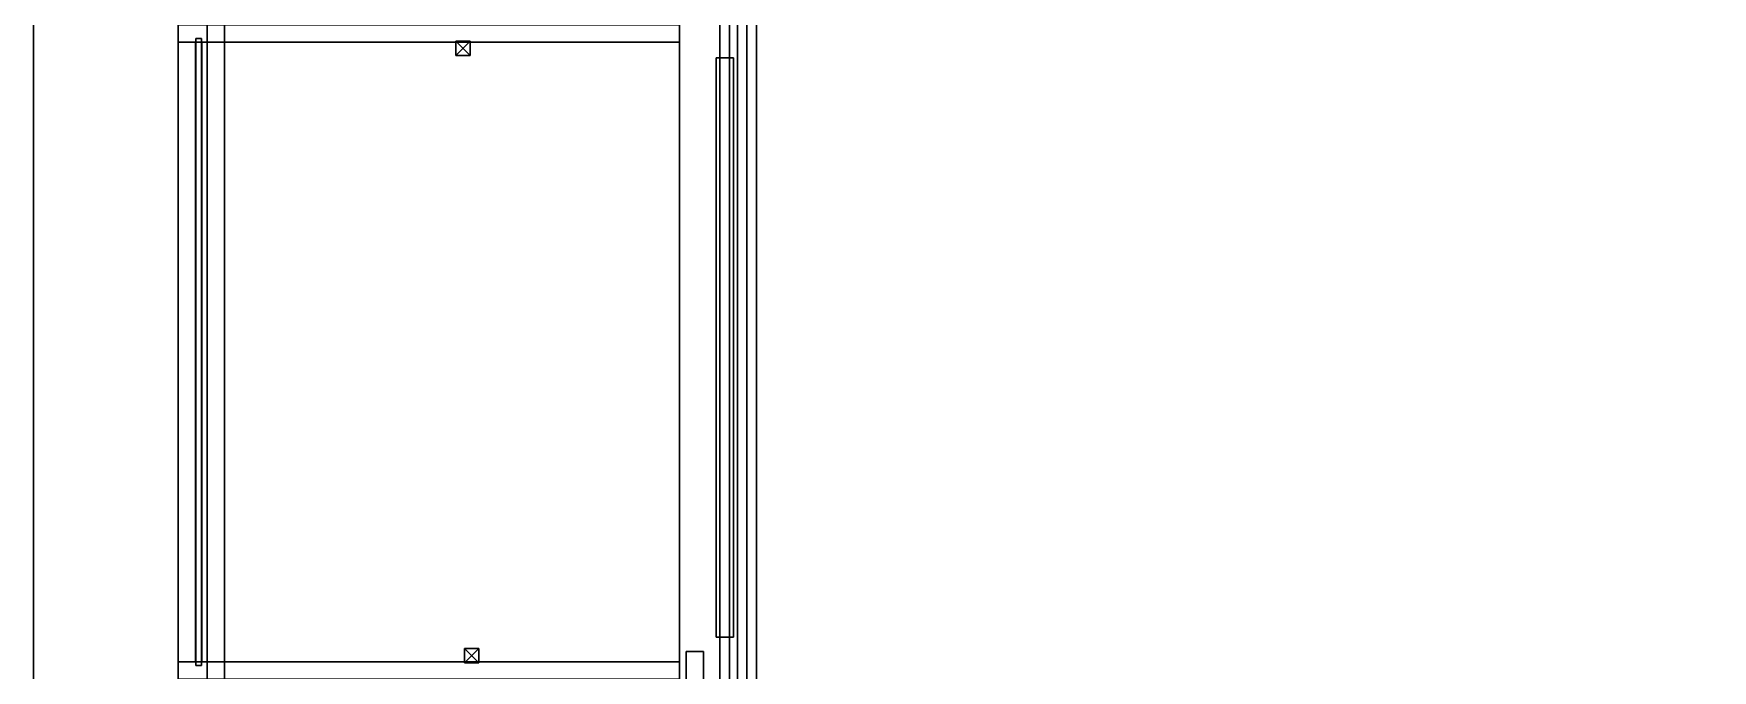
# Model space of a CAD drawing. Extents: x 0 to 4257, y -4384 to 0.
# Drawn here: x 0 to 1741, y -3116 to -2456 of the extents above; entities that cross this region are included whole.
import ezdxf

# ---------------------------------------------------------------- set-up
doc = ezdxf.new("R2010")
doc.units = 0
for name, color, linetype in [('LAYER0', 7, 'CONTINUOUS'), ('LAYER1', 7, 'CONTINUOUS'), ('LAYER13', 7, 'CONTINUOUS'), ('LAYER14', 7, 'CONTINUOUS'), ('LAYER17', 9, 'CONTINUOUS'), ('LAYER18', 7, 'CONTINUOUS'), ('LAYER19', 9, 'CONTINUOUS'), ('LAYER20', 9, 'CONTINUOUS'), ('LAYER340', 7, 'CONTINUOUS'), ('LAYER344', 7, 'CONTINUOUS'), ('LAYER347', 9, 'CONTINUOUS'), ('LAYER353', 253, 'CONTINUOUS'), ('LAYER354', 253, 'CONTINUOUS'), ('LAYER355', 253, 'CONTINUOUS'), ('LAYER356', 253, 'CONTINUOUS'), ('LAYER361', 253, 'CONTINUOUS'), ('LAYER362', 253, 'CONTINUOUS'), ('LAYER363', 253, 'CONTINUOUS'), ('LAYER364', 253, 'CONTINUOUS'), ('LAYER365', 9, 'CONTINUOUS'), ('LAYER367', 9, 'CONTINUOUS'), ('LAYER6', 7, 'CONTINUOUS'), ('LAYER7', 7, 'CONTINUOUS')]:
    doc.layers.add(name, color=color, linetype=linetype)

msp = doc.modelspace()

# ---------------------------------------------------------------- linework, layer by layer
at = {"layer": 'LAYER0'}
for points, invisible_edges in [([(609, -946, 359), (0, -4366, 359), (0, -946, 359), (609, -946, 359)], 1), ([(0, -4366, 359), (609, -946, 359), (4239, -4366, 359), (0, -4366, 359)], 3), ([(0, -946, 364), (0, -4366, 359), (0, -4366, 364), (0, -946, 364)], 1), ([(0, -4366, 359), (0, -946, 364), (0, -946, 359), (0, -4366, 359)], 1), ([(4239, -4366, 364), (0, -946, 364), (0, -4366, 364), (4239, -4366, 364)], 1), ([(0, -946, 364), (4239, -4366, 364), (609, -946, 364), (0, -946, 364)], 3), ([(4239, -4366, 359), (609, -946, 359), (1784, -1454, 359), (4239, -4366, 359)], 7), ([(609, -946, 364), (4239, -4366, 364), (1784, -1454, 364), (609, -946, 364)], 7)]:
    msp.add_3dface(points, dxfattribs=dict(at, invisible_edges=invisible_edges))
at = {"layer": 'LAYER1'}
for points, invisible_edges in [([(0, -946, 364), (150, -1096, 364), (0, -4366, 364), (0, -946, 364)], 3), ([(0, -946, 2700), (0, -4366, 364), (0, -4366, 2700), (0, -946, 2700)], 1), ([(0, -4366, 364), (0, -946, 2700), (0, -946, 364), (0, -4366, 364)], 1), ([(150, -4216, 364), (0, -4366, 364), (150, -1096, 364), (150, -4216, 364)], 3), ([(150, -1096, 364), (150, -4216, 2700), (150, -4216, 364), (150, -1096, 364)], 1), ([(150, -4216, 2700), (150, -1096, 364), (150, -1096, 2700), (150, -4216, 2700)], 1)]:
    msp.add_3dface(points, dxfattribs=dict(at, invisible_edges=invisible_edges))
at = {"layer": 'LAYER13', "invisible_edges": 1}
for points in [[(150, -3107.5, 2631), (670, -3107.5, 462), (150, -3107.5, 462), (150, -3107.5, 2631)], [(670, -3107.5, 462), (150, -3107.5, 2631), (670, -3107.5, 2631), (670, -3107.5, 462)], [(150, -3125.5, 462), (670, -3107.5, 462), (670, -3125.5, 462), (150, -3125.5, 462)], [(670, -3107.5, 462), (150, -3125.5, 462), (150, -3107.5, 462), (670, -3107.5, 462)], [(150, -3107.5, 2631), (670, -3125.5, 2631), (670, -3107.5, 2631), (150, -3107.5, 2631)], [(670, -3125.5, 2631), (150, -3107.5, 2631), (150, -3125.5, 2631), (670, -3125.5, 2631)], [(150, -3125.5, 462), (150, -3107.5, 2631), (150, -3107.5, 462), (150, -3125.5, 462)], [(150, -3107.5, 2631), (150, -3125.5, 462), (150, -3125.5, 2631), (150, -3107.5, 2631)], [(670, -3125.5, 2631), (670, -3107.5, 462), (670, -3107.5, 2631), (670, -3125.5, 2631)], [(670, -3107.5, 462), (670, -3125.5, 2631), (670, -3125.5, 462), (670, -3107.5, 462)]]:
    msp.add_3dface(points, dxfattribs=at)
at = {"layer": 'LAYER14', "invisible_edges": 1}
for points in [[(150, -2465, 462), (670, -2447, 462), (670, -2465, 462), (150, -2465, 462)], [(670, -2447, 462), (150, -2465, 462), (150, -2447, 462), (670, -2447, 462)], [(150, -2447, 2631), (670, -2465, 2631), (670, -2447, 2631), (150, -2447, 2631)], [(670, -2465, 2631), (150, -2447, 2631), (150, -2465, 2631), (670, -2465, 2631)], [(150, -2465, 462), (150, -2447, 2631), (150, -2447, 462), (150, -2465, 462)], [(150, -2447, 2631), (150, -2465, 462), (150, -2465, 2631), (150, -2447, 2631)], [(670, -2465, 2631), (670, -2447, 462), (670, -2447, 2631), (670, -2465, 2631)], [(670, -2447, 462), (670, -2465, 2631), (670, -2465, 462), (670, -2447, 462)], [(670, -2465, 2631), (150, -2465, 462), (670, -2465, 462), (670, -2465, 2631)], [(150, -2465, 462), (670, -2465, 2631), (150, -2465, 2631), (150, -2465, 462)]]:
    msp.add_3dface(points, dxfattribs=at)
at = {"layer": 'LAYER17', "invisible_edges": 1}
for points in [[(150, -1144, 444), (750, -3768, 444), (150, -3768, 444), (150, -1144, 444)], [(750, -3768, 444), (150, -1144, 444), (750, -1144, 444), (750, -3768, 444)], [(150, -3768, 462), (150, -1144, 444), (150, -3768, 444), (150, -3768, 462)], [(150, -1144, 444), (150, -3768, 462), (150, -1144, 462), (150, -1144, 444)], [(750, -1144, 462), (150, -3768, 462), (750, -3768, 462), (750, -1144, 462)], [(150, -3768, 462), (750, -1144, 462), (150, -1144, 462), (150, -3768, 462)], [(750, -1144, 462), (750, -3768, 444), (750, -1144, 444), (750, -1144, 462)], [(750, -3768, 444), (750, -1144, 462), (750, -3768, 462), (750, -3768, 444)]]:
    msp.add_3dface(points, dxfattribs=at)
at = {"layer": 'LAYER18', "invisible_edges": 1}
for points in [[(180, -1144, 444), (180, -3768, 364), (180, -3768, 444), (180, -1144, 444)], [(180, -3768, 364), (180, -1144, 444), (180, -1144, 364), (180, -3768, 364)], [(198, -1144, 364), (180, -3768, 364), (180, -1144, 364), (198, -1144, 364)], [(180, -3768, 364), (198, -1144, 364), (198, -3768, 364), (180, -3768, 364)], [(198, -3768, 444), (180, -1144, 444), (180, -3768, 444), (198, -3768, 444)], [(180, -1144, 444), (198, -3768, 444), (198, -1144, 444), (180, -1144, 444)], [(198, -1144, 364), (198, -3768, 444), (198, -3768, 364), (198, -1144, 364)], [(198, -3768, 444), (198, -1144, 364), (198, -1144, 444), (198, -3768, 444)]]:
    msp.add_3dface(points, dxfattribs=at)
at = {"layer": 'LAYER19', "invisible_edges": 1}
for points in [[(712, -1144, 444), (712, -3768, 364), (712, -3768, 444), (712, -1144, 444)], [(712, -3768, 364), (712, -1144, 444), (712, -1144, 364), (712, -3768, 364)], [(730, -1144, 364), (712, -3768, 364), (712, -1144, 364), (730, -1144, 364)], [(712, -3768, 364), (730, -1144, 364), (730, -3768, 364), (712, -3768, 364)], [(730, -3768, 444), (712, -1144, 444), (712, -3768, 444), (730, -3768, 444)], [(712, -1144, 444), (730, -3768, 444), (730, -1144, 444), (712, -1144, 444)], [(730, -1144, 364), (730, -3768, 444), (730, -3768, 364), (730, -1144, 364)], [(730, -3768, 444), (730, -1144, 364), (730, -1144, 444), (730, -3768, 444)]]:
    msp.add_3dface(points, dxfattribs=at)
at = {"layer": 'LAYER20', "invisible_edges": 1}
for points in [[(150, -3768, 2649), (750, -1144, 2649), (150, -1144, 2649), (150, -3768, 2649)], [(750, -1144, 2649), (150, -3768, 2649), (750, -3768, 2649), (750, -1144, 2649)], [(150, -1144, 2631), (150, -3768, 2649), (150, -1144, 2649), (150, -1144, 2631)], [(150, -3768, 2649), (150, -1144, 2631), (150, -3768, 2631), (150, -3768, 2649)], [(750, -3768, 2631), (150, -1144, 2631), (750, -1144, 2631), (750, -3768, 2631)], [(150, -1144, 2631), (750, -3768, 2631), (150, -3768, 2631), (150, -1144, 2631)], [(750, -3768, 2631), (750, -1144, 2649), (750, -3768, 2649), (750, -3768, 2631)], [(750, -1144, 2649), (750, -3768, 2631), (750, -1144, 2631), (750, -1144, 2649)]]:
    msp.add_3dface(points, dxfattribs=at)
at = {"layer": 'LAYER340', "invisible_edges": 1}
for points in [[(150, -2465, 1606.5), (150, -3107.5, 1486.5), (150, -3107.5, 1606.5), (150, -2465, 1606.5)], [(150, -3107.5, 1486.5), (150, -2465, 1606.5), (150, -2465, 1486.5), (150, -3107.5, 1486.5)], [(168, -2465, 1486.5), (150, -3107.5, 1486.5), (150, -2465, 1486.5), (168, -2465, 1486.5)], [(150, -3107.5, 1486.5), (168, -2465, 1486.5), (168, -3107.5, 1486.5), (150, -3107.5, 1486.5)], [(150, -2465, 1606.5), (168, -2465, 1486.5), (150, -2465, 1486.5), (150, -2465, 1606.5)], [(168, -2465, 1486.5), (150, -2465, 1606.5), (168, -2465, 1606.5), (168, -2465, 1486.5)], [(168, -3107.5, 1606.5), (150, -2465, 1606.5), (150, -3107.5, 1606.5), (168, -3107.5, 1606.5)], [(150, -2465, 1606.5), (168, -3107.5, 1606.5), (168, -2465, 1606.5), (150, -2465, 1606.5)], [(168, -2465, 1486.5), (168, -3107.5, 1606.5), (168, -3107.5, 1486.5), (168, -2465, 1486.5)], [(168, -3107.5, 1606.5), (168, -2465, 1486.5), (168, -2465, 1606.5), (168, -3107.5, 1606.5)], [(168, -3107.5, 1606.5), (150, -3107.5, 1486.5), (168, -3107.5, 1486.5), (168, -3107.5, 1606.5)], [(150, -3107.5, 1486.5), (168, -3107.5, 1606.5), (150, -3107.5, 1606.5), (150, -3107.5, 1486.5)]]:
    msp.add_3dface(points, dxfattribs=at)
at = {"layer": 'LAYER344', "invisible_edges": 1}
for points in [[(168.3, -2461, 458), (174.3, -3111.5, 458), (168.3, -3111.5, 458), (168.3, -2461, 458)], [(174.3, -3111.5, 458), (168.3, -2461, 458), (174.3, -2461, 458), (174.3, -3111.5, 458)], [(174.3, -2461, 2635), (168.3, -3111.5, 2635), (174.3, -3111.5, 2635), (174.3, -2461, 2635)], [(168.3, -3111.5, 2635), (174.3, -2461, 2635), (168.3, -2461, 2635), (168.3, -3111.5, 2635)], [(168.3, -2461, 458), (174.3, -2461, 2635), (174.3, -2461, 458), (168.3, -2461, 458)], [(174.3, -2461, 2635), (168.3, -2461, 458), (168.3, -2461, 2635), (174.3, -2461, 2635)], [(168.3, -3111.5, 2635), (168.3, -2461, 458), (168.3, -3111.5, 458), (168.3, -3111.5, 2635)], [(168.3, -2461, 458), (168.3, -3111.5, 2635), (168.3, -2461, 2635), (168.3, -2461, 458)], [(174.3, -2461, 2635), (174.3, -3111.5, 458), (174.3, -2461, 458), (174.3, -2461, 2635)], [(174.3, -3111.5, 458), (174.3, -2461, 2635), (174.3, -3111.5, 2635), (174.3, -3111.5, 458)], [(168.3, -3111.5, 2635), (174.3, -3111.5, 458), (174.3, -3111.5, 2635), (168.3, -3111.5, 2635)], [(174.3, -3111.5, 458), (168.3, -3111.5, 2635), (168.3, -3111.5, 458), (174.3, -3111.5, 458)]]:
    msp.add_3dface(points, dxfattribs=at)
at = {"layer": 'LAYER347', "invisible_edges": 1}
for points in [[(722, -3786, 2650), (722, -1086, 2720), (722, -1086, 2650), (722, -3786, 2650)], [(722, -1086, 2720), (722, -3786, 2650), (722, -3786, 2720), (722, -1086, 2720)], [(740, -3786, 2720), (722, -1086, 2720), (722, -3786, 2720), (740, -3786, 2720)], [(722, -1086, 2720), (740, -3786, 2720), (740, -1086, 2720), (722, -1086, 2720)], [(740, -1086, 2650), (722, -3786, 2650), (722, -1086, 2650), (740, -1086, 2650)], [(722, -3786, 2650), (740, -1086, 2650), (740, -3786, 2650), (722, -3786, 2650)], [(740, -3786, 2720), (740, -1086, 2650), (740, -1086, 2720), (740, -3786, 2720)], [(740, -1086, 2650), (740, -3786, 2720), (740, -3786, 2650), (740, -1086, 2650)]]:
    msp.add_3dface(points, dxfattribs=at)
at = {"layer": 'LAYER353'}
for points in [[(447, -3093.65, 2230), (447, -3093.65, 2245), (462, -3093.65, 2230), (447, -3093.65, 2230)], [(462, -3093.65, 2230), (447, -3093.65, 2245), (462, -3093.65, 2245), (462, -3093.65, 2230)], [(462, -3093.65, 2230), (462, -3108.65, 2230), (447, -3093.65, 2230), (462, -3093.65, 2230)], [(447, -3093.65, 2230), (462, -3108.65, 2230), (447, -3108.65, 2230), (447, -3093.65, 2230)], [(447, -3093.65, 2230), (447, -3108.65, 2230), (447, -3093.65, 2245), (447, -3093.65, 2230)], [(447, -3093.65, 2245), (447, -3108.65, 2230), (447, -3108.65, 2245), (447, -3093.65, 2245)], [(447, -3093.65, 2245), (447, -3108.65, 2245), (462, -3093.65, 2245), (447, -3093.65, 2245)], [(462, -3093.65, 2245), (447, -3108.65, 2245), (462, -3108.65, 2245), (462, -3093.65, 2245)], [(462, -3093.65, 2230), (462, -3093.65, 2245), (462, -3108.65, 2230), (462, -3093.65, 2230)], [(462, -3108.65, 2230), (462, -3093.65, 2245), (462, -3108.65, 2245), (462, -3108.65, 2230)], [(462, -3108.65, 2230), (462, -3108.65, 2245), (447, -3108.65, 2230), (462, -3108.65, 2230)], [(447, -3108.65, 2230), (462, -3108.65, 2245), (447, -3108.65, 2245), (447, -3108.65, 2230)]]:
    msp.add_3dface(points, dxfattribs=at)
at = {"layer": 'LAYER354'}
for points in [[(447, -3093.65, 2230), (447, -3093.65, 2245), (462, -3093.65, 2230), (447, -3093.65, 2230)], [(462, -3093.65, 2230), (447, -3093.65, 2245), (462, -3093.65, 2245), (462, -3093.65, 2230)], [(462, -3093.65, 2230), (462, -3108.65, 2230), (447, -3093.65, 2230), (462, -3093.65, 2230)], [(447, -3093.65, 2230), (462, -3108.65, 2230), (447, -3108.65, 2230), (447, -3093.65, 2230)], [(447, -3093.65, 2230), (447, -3108.65, 2230), (447, -3093.65, 2245), (447, -3093.65, 2230)], [(447, -3093.65, 2245), (447, -3108.65, 2230), (447, -3108.65, 2245), (447, -3093.65, 2245)], [(447, -3093.65, 2245), (447, -3108.65, 2245), (462, -3093.65, 2245), (447, -3093.65, 2245)], [(462, -3093.65, 2245), (447, -3108.65, 2245), (462, -3108.65, 2245), (462, -3093.65, 2245)], [(462, -3093.65, 2230), (462, -3093.65, 2245), (462, -3108.65, 2230), (462, -3093.65, 2230)], [(462, -3108.65, 2230), (462, -3093.65, 2245), (462, -3108.65, 2245), (462, -3108.65, 2230)], [(462, -3108.65, 2230), (462, -3108.65, 2245), (447, -3108.65, 2230), (462, -3108.65, 2230)], [(447, -3108.65, 2230), (462, -3108.65, 2245), (447, -3108.65, 2245), (447, -3108.65, 2230)]]:
    msp.add_3dface(points, dxfattribs=at)
at = {"layer": 'LAYER355'}
for points in [[(438, -2478.85, 2230), (438, -2478.85, 2245), (438, -2463.85, 2230), (438, -2478.85, 2230)], [(438, -2463.85, 2230), (438, -2478.85, 2245), (438, -2463.85, 2245), (438, -2463.85, 2230)], [(438, -2463.85, 2230), (438, -2463.85, 2245), (453, -2463.85, 2230), (438, -2463.85, 2230)], [(453, -2463.85, 2230), (438, -2463.85, 2245), (453, -2463.85, 2245), (453, -2463.85, 2230)], [(438, -2478.85, 2230), (438, -2463.85, 2230), (453, -2478.85, 2230), (438, -2478.85, 2230)], [(453, -2478.85, 2230), (438, -2463.85, 2230), (453, -2463.85, 2230), (453, -2478.85, 2230)], [(453, -2478.85, 2245), (453, -2463.85, 2245), (438, -2478.85, 2245), (453, -2478.85, 2245)], [(438, -2478.85, 2245), (453, -2463.85, 2245), (438, -2463.85, 2245), (438, -2478.85, 2245)], [(453, -2478.85, 2230), (453, -2463.85, 2230), (453, -2478.85, 2245), (453, -2478.85, 2230)], [(453, -2478.85, 2245), (453, -2463.85, 2230), (453, -2463.85, 2245), (453, -2478.85, 2245)], [(453, -2478.85, 2230), (453, -2478.85, 2245), (438, -2478.85, 2230), (453, -2478.85, 2230)], [(438, -2478.85, 2230), (453, -2478.85, 2245), (438, -2478.85, 2245), (438, -2478.85, 2230)]]:
    msp.add_3dface(points, dxfattribs=at)
at = {"layer": 'LAYER356'}
for points in [[(438, -2478.85, 2230), (438, -2478.85, 2245), (438, -2463.85, 2230), (438, -2478.85, 2230)], [(438, -2463.85, 2230), (438, -2478.85, 2245), (438, -2463.85, 2245), (438, -2463.85, 2230)], [(438, -2463.85, 2230), (438, -2463.85, 2245), (453, -2463.85, 2230), (438, -2463.85, 2230)], [(453, -2463.85, 2230), (438, -2463.85, 2245), (453, -2463.85, 2245), (453, -2463.85, 2230)], [(438, -2478.85, 2230), (438, -2463.85, 2230), (453, -2478.85, 2230), (438, -2478.85, 2230)], [(453, -2478.85, 2230), (438, -2463.85, 2230), (453, -2463.85, 2230), (453, -2478.85, 2230)], [(453, -2478.85, 2245), (453, -2463.85, 2245), (438, -2478.85, 2245), (453, -2478.85, 2245)], [(438, -2478.85, 2245), (453, -2463.85, 2245), (438, -2463.85, 2245), (438, -2478.85, 2245)], [(453, -2478.85, 2230), (453, -2463.85, 2230), (453, -2478.85, 2245), (453, -2478.85, 2230)], [(453, -2478.85, 2245), (453, -2463.85, 2230), (453, -2463.85, 2245), (453, -2478.85, 2245)], [(453, -2478.85, 2230), (453, -2478.85, 2245), (438, -2478.85, 2230), (453, -2478.85, 2230)], [(438, -2478.85, 2230), (453, -2478.85, 2245), (438, -2478.85, 2245), (438, -2478.85, 2230)]]:
    msp.add_3dface(points, dxfattribs=at)
at = {"layer": 'LAYER361'}
for points in [[(447, -3093.65, 1162), (447, -3093.65, 1177), (462, -3093.65, 1162), (447, -3093.65, 1162)], [(462, -3093.65, 1162), (447, -3093.65, 1177), (462, -3093.65, 1177), (462, -3093.65, 1162)], [(462, -3093.65, 1162), (462, -3108.65, 1162), (447, -3093.65, 1162), (462, -3093.65, 1162)], [(447, -3093.65, 1162), (462, -3108.65, 1162), (447, -3108.65, 1162), (447, -3093.65, 1162)], [(447, -3093.65, 1162), (447, -3108.65, 1162), (447, -3093.65, 1177), (447, -3093.65, 1162)], [(447, -3093.65, 1177), (447, -3108.65, 1162), (447, -3108.65, 1177), (447, -3093.65, 1177)], [(447, -3093.65, 1177), (447, -3108.65, 1177), (462, -3093.65, 1177), (447, -3093.65, 1177)], [(462, -3093.65, 1177), (447, -3108.65, 1177), (462, -3108.65, 1177), (462, -3093.65, 1177)], [(462, -3093.65, 1162), (462, -3093.65, 1177), (462, -3108.65, 1162), (462, -3093.65, 1162)], [(462, -3108.65, 1162), (462, -3093.65, 1177), (462, -3108.65, 1177), (462, -3108.65, 1162)], [(462, -3108.65, 1162), (462, -3108.65, 1177), (447, -3108.65, 1162), (462, -3108.65, 1162)], [(447, -3108.65, 1162), (462, -3108.65, 1177), (447, -3108.65, 1177), (447, -3108.65, 1162)]]:
    msp.add_3dface(points, dxfattribs=at)
at = {"layer": 'LAYER362'}
for points in [[(447, -3093.65, 1162), (447, -3093.65, 1177), (462, -3093.65, 1162), (447, -3093.65, 1162)], [(462, -3093.65, 1162), (447, -3093.65, 1177), (462, -3093.65, 1177), (462, -3093.65, 1162)], [(462, -3093.65, 1162), (462, -3108.65, 1162), (447, -3093.65, 1162), (462, -3093.65, 1162)], [(447, -3093.65, 1162), (462, -3108.65, 1162), (447, -3108.65, 1162), (447, -3093.65, 1162)], [(447, -3093.65, 1162), (447, -3108.65, 1162), (447, -3093.65, 1177), (447, -3093.65, 1162)], [(447, -3093.65, 1177), (447, -3108.65, 1162), (447, -3108.65, 1177), (447, -3093.65, 1177)], [(447, -3093.65, 1177), (447, -3108.65, 1177), (462, -3093.65, 1177), (447, -3093.65, 1177)], [(462, -3093.65, 1177), (447, -3108.65, 1177), (462, -3108.65, 1177), (462, -3093.65, 1177)], [(462, -3093.65, 1162), (462, -3093.65, 1177), (462, -3108.65, 1162), (462, -3093.65, 1162)], [(462, -3108.65, 1162), (462, -3093.65, 1177), (462, -3108.65, 1177), (462, -3108.65, 1162)], [(462, -3108.65, 1162), (462, -3108.65, 1177), (447, -3108.65, 1162), (462, -3108.65, 1162)], [(447, -3108.65, 1162), (462, -3108.65, 1177), (447, -3108.65, 1177), (447, -3108.65, 1162)]]:
    msp.add_3dface(points, dxfattribs=at)
at = {"layer": 'LAYER363'}
for points in [[(438, -2478.85, 1162), (438, -2478.85, 1177), (438, -2463.85, 1162), (438, -2478.85, 1162)], [(438, -2463.85, 1162), (438, -2478.85, 1177), (438, -2463.85, 1177), (438, -2463.85, 1162)], [(438, -2463.85, 1162), (438, -2463.85, 1177), (453, -2463.85, 1162), (438, -2463.85, 1162)], [(453, -2463.85, 1162), (438, -2463.85, 1177), (453, -2463.85, 1177), (453, -2463.85, 1162)], [(438, -2478.85, 1162), (438, -2463.85, 1162), (453, -2478.85, 1162), (438, -2478.85, 1162)], [(453, -2478.85, 1162), (438, -2463.85, 1162), (453, -2463.85, 1162), (453, -2478.85, 1162)], [(453, -2478.85, 1177), (453, -2463.85, 1177), (438, -2478.85, 1177), (453, -2478.85, 1177)], [(438, -2478.85, 1177), (453, -2463.85, 1177), (438, -2463.85, 1177), (438, -2478.85, 1177)], [(453, -2478.85, 1162), (453, -2463.85, 1162), (453, -2478.85, 1177), (453, -2478.85, 1162)], [(453, -2478.85, 1177), (453, -2463.85, 1162), (453, -2463.85, 1177), (453, -2478.85, 1177)], [(453, -2478.85, 1162), (453, -2478.85, 1177), (438, -2478.85, 1162), (453, -2478.85, 1162)], [(438, -2478.85, 1162), (453, -2478.85, 1177), (438, -2478.85, 1177), (438, -2478.85, 1162)]]:
    msp.add_3dface(points, dxfattribs=at)
at = {"layer": 'LAYER364'}
for points in [[(438, -2478.85, 1162), (438, -2478.85, 1177), (438, -2463.85, 1162), (438, -2478.85, 1162)], [(438, -2463.85, 1162), (438, -2478.85, 1177), (438, -2463.85, 1177), (438, -2463.85, 1162)], [(438, -2463.85, 1162), (438, -2463.85, 1177), (453, -2463.85, 1162), (438, -2463.85, 1162)], [(453, -2463.85, 1162), (438, -2463.85, 1177), (453, -2463.85, 1177), (453, -2463.85, 1162)], [(438, -2478.85, 1162), (438, -2463.85, 1162), (453, -2478.85, 1162), (438, -2478.85, 1162)], [(453, -2478.85, 1162), (438, -2463.85, 1162), (453, -2463.85, 1162), (453, -2478.85, 1162)], [(453, -2478.85, 1177), (453, -2463.85, 1177), (438, -2478.85, 1177), (453, -2478.85, 1177)], [(438, -2478.85, 1177), (453, -2463.85, 1177), (438, -2463.85, 1177), (438, -2478.85, 1177)], [(453, -2478.85, 1162), (453, -2463.85, 1162), (453, -2478.85, 1177), (453, -2478.85, 1162)], [(453, -2478.85, 1177), (453, -2463.85, 1162), (453, -2463.85, 1177), (453, -2478.85, 1177)], [(453, -2478.85, 1162), (453, -2478.85, 1177), (438, -2478.85, 1162), (453, -2478.85, 1162)], [(438, -2478.85, 1162), (453, -2478.85, 1177), (438, -2478.85, 1177), (438, -2478.85, 1162)]]:
    msp.add_3dface(points, dxfattribs=at)
at = {"layer": 'LAYER365', "invisible_edges": 1}
for points in [[(677, -3733, 2608), (677, -3097, 474), (677, -3733, 474), (677, -3733, 2608)], [(677, -3097, 474), (677, -3733, 2608), (677, -3097, 2608), (677, -3097, 474)], [(695, -3733, 474), (677, -3097, 474), (695, -3097, 474), (695, -3733, 474)], [(677, -3097, 474), (695, -3733, 474), (677, -3733, 474), (677, -3097, 474)], [(695, -3097, 2608), (677, -3097, 474), (677, -3097, 2608), (695, -3097, 2608)], [(677, -3097, 474), (695, -3097, 2608), (695, -3097, 474), (677, -3097, 474)], [(677, -3733, 2608), (695, -3097, 2608), (677, -3097, 2608), (677, -3733, 2608)], [(695, -3097, 2608), (677, -3733, 2608), (695, -3733, 2608), (695, -3097, 2608)], [(695, -3097, 2608), (695, -3733, 474), (695, -3097, 474), (695, -3097, 2608)], [(695, -3733, 474), (695, -3097, 2608), (695, -3733, 2608), (695, -3733, 474)]]:
    msp.add_3dface(points, dxfattribs=at)
at = {"layer": 'LAYER367', "invisible_edges": 1}
for points in [[(708, -3082, 2608), (708, -2481, 474), (708, -3082, 474), (708, -3082, 2608)], [(708, -2481, 474), (708, -3082, 2608), (708, -2481, 2608), (708, -2481, 474)], [(726, -3082, 474), (708, -2481, 474), (726, -2481, 474), (726, -3082, 474)], [(708, -2481, 474), (726, -3082, 474), (708, -3082, 474), (708, -2481, 474)], [(726, -2481, 2608), (708, -2481, 474), (708, -2481, 2608), (726, -2481, 2608)], [(708, -2481, 474), (726, -2481, 2608), (726, -2481, 474), (708, -2481, 474)], [(708, -3082, 2608), (726, -2481, 2608), (708, -2481, 2608), (708, -3082, 2608)], [(726, -2481, 2608), (708, -3082, 2608), (726, -3082, 2608), (726, -2481, 2608)], [(726, -2481, 2608), (726, -3082, 474), (726, -2481, 474), (726, -2481, 2608)], [(726, -3082, 474), (726, -2481, 2608), (726, -3082, 2608), (726, -3082, 474)], [(726, -3082, 474), (708, -3082, 2608), (708, -3082, 474), (726, -3082, 474)], [(708, -3082, 2608), (726, -3082, 474), (726, -3082, 2608), (708, -3082, 2608)]]:
    msp.add_3dface(points, dxfattribs=at)
at = {"layer": 'LAYER6', "invisible_edges": 1}
for points in [[(174.6, -3107.5, 1280), (670, -2465, 1280), (174.6, -2465, 1280), (174.6, -3107.5, 1280)], [(670, -2465, 1280), (174.6, -3107.5, 1280), (670, -3107.5, 1280), (670, -2465, 1280)], [(174.6, -2465, 1262), (670, -2465, 1280), (670, -2465, 1262), (174.6, -2465, 1262)], [(670, -2465, 1280), (174.6, -2465, 1262), (174.6, -2465, 1280), (670, -2465, 1280)], [(174.6, -2465, 1262), (174.6, -3107.5, 1280), (174.6, -2465, 1280), (174.6, -2465, 1262)], [(174.6, -3107.5, 1280), (174.6, -2465, 1262), (174.6, -3107.5, 1262), (174.6, -3107.5, 1280)], [(670, -3107.5, 1262), (174.6, -2465, 1262), (670, -2465, 1262), (670, -3107.5, 1262)], [(174.6, -2465, 1262), (670, -3107.5, 1262), (174.6, -3107.5, 1262), (174.6, -2465, 1262)], [(670, -3107.5, 1262), (670, -2465, 1280), (670, -3107.5, 1280), (670, -3107.5, 1262)], [(670, -2465, 1280), (670, -3107.5, 1262), (670, -2465, 1262), (670, -2465, 1280)], [(174.6, -3107.5, 1280), (670, -3107.5, 1262), (670, -3107.5, 1280), (174.6, -3107.5, 1280)], [(670, -3107.5, 1262), (174.6, -3107.5, 1280), (174.6, -3107.5, 1262), (670, -3107.5, 1262)]]:
    msp.add_3dface(points, dxfattribs=at)
at = {"layer": 'LAYER7', "invisible_edges": 1}
for points in [[(174.6, -3107.5, 2348), (670, -2465, 2348), (174.6, -2465, 2348), (174.6, -3107.5, 2348)], [(670, -2465, 2348), (174.6, -3107.5, 2348), (670, -3107.5, 2348), (670, -2465, 2348)], [(174.6, -2465, 2330), (670, -2465, 2348), (670, -2465, 2330), (174.6, -2465, 2330)], [(670, -2465, 2348), (174.6, -2465, 2330), (174.6, -2465, 2348), (670, -2465, 2348)], [(174.6, -2465, 2330), (174.6, -3107.5, 2348), (174.6, -2465, 2348), (174.6, -2465, 2330)], [(174.6, -3107.5, 2348), (174.6, -2465, 2330), (174.6, -3107.5, 2330), (174.6, -3107.5, 2348)], [(670, -3107.5, 2330), (174.6, -2465, 2330), (670, -2465, 2330), (670, -3107.5, 2330)], [(174.6, -2465, 2330), (670, -3107.5, 2330), (174.6, -3107.5, 2330), (174.6, -2465, 2330)], [(670, -3107.5, 2330), (670, -2465, 2348), (670, -3107.5, 2348), (670, -3107.5, 2330)], [(670, -2465, 2348), (670, -3107.5, 2330), (670, -2465, 2330), (670, -2465, 2348)], [(174.6, -3107.5, 2348), (670, -3107.5, 2330), (670, -3107.5, 2348), (174.6, -3107.5, 2348)], [(670, -3107.5, 2330), (174.6, -3107.5, 2348), (174.6, -3107.5, 2330), (670, -3107.5, 2330)]]:
    msp.add_3dface(points, dxfattribs=at)

# ---------------------------------------------------------------- meshes
at = {"layer": 'LAYER1'}
mesh = msp.add_polymesh((9, 2), dxfattribs=at)
for k, corner in enumerate([(1634, -150, 2700), (759, -150, 2700), (1634, -1604, 2700), (1634, -150, 2700), (4089, -1604, 2700), (1634, -1604, 2700), (4089, -4216, 2700), (4089, -1604, 2700), (150, -4216, 2700), (4089, -4216, 2700), (150, -1096, 2700), (150, -4216, 2700), (759, -1096, 2700), (150, -1096, 2700), (759, -150, 2700), (759, -1096, 2700), (609, 0, 2700), (609, -946, 2700)]):
    mesh.set_mesh_vertex(divmod(k, 2), corner)

doc.saveas('drawing.dxf')
